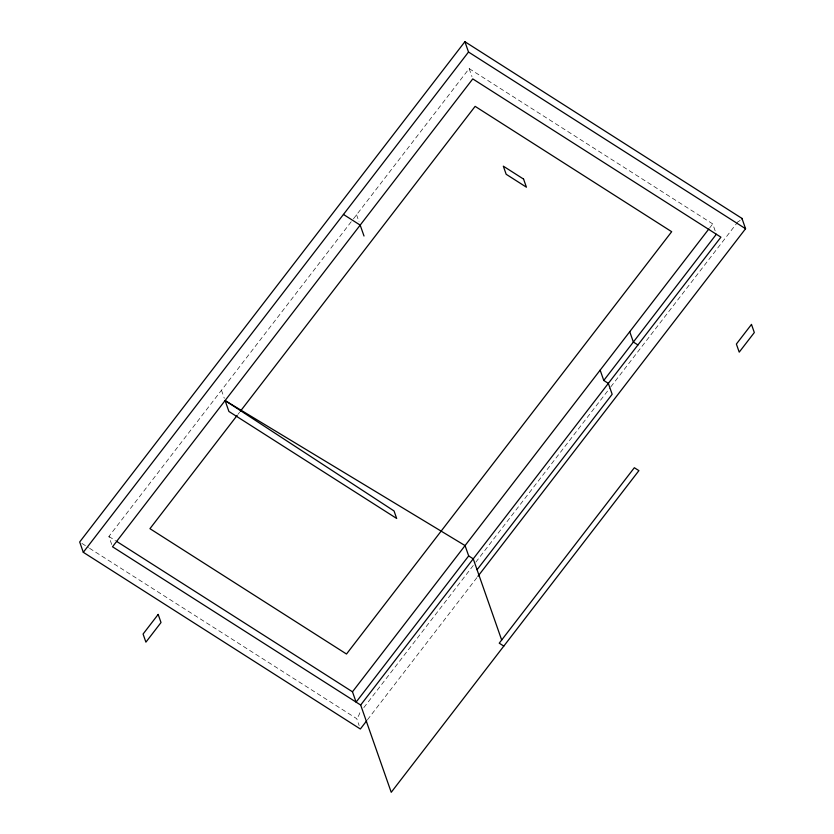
<?xml version="1.0" encoding="UTF-8"?>
<svg xmlns="http://www.w3.org/2000/svg" width="834" height="834" viewBox="0 0 834 834"><rect width="100%" height="100%" fill="white"/><g stroke="black" fill="none" stroke-linecap="round" stroke-linejoin="round"><path stroke-width="0.63" stroke-dasharray="4.17 3.13" d="M111.704 544.477L108.9 536.45L352.594 219.947M353.397 218.915L469.156 68.586L712.736 223.929L715.551 231.956M237.982 414.342L239.577 412.277M709.578 228.036L712.736 223.929M363.843 707.586L475.036 563.179M475.828 562.158L610.05 387.831M610.842 386.809L737.923 221.771M367.502 719.721L477.111 577.368M108.9 536.45L115.478 540.651M81.868 543.382L88.446 547.573M89.54 548.272L356.733 718.679L359.152 725.559M469.156 68.586L471.961 76.613M356.566 214.786L358.985 221.677M221.479 390.239L224.283 398.277M359.871 712.747A8.309 2.794 -57.5 0 1 356.733 718.679M740.165 220.291A8.621 2.898 -57.5 0 1 738.205 221.656"/><path stroke-width="1.25" d="M477.903 576.336L745.565 228.725L741.958 218.393L464.892 41.7L79.678 541.985L83.296 552.306L360.351 728.999L366.71 720.753M83.296 552.306L468.51 52.031L464.892 41.7M237.19 415.363L149.953 528.673L346.496 654.023L671.683 231.706L475.13 106.356L240.369 411.245M225.097 400.57L394.044 510.961L396.671 518.467L228.912 411.475L225.097 400.57L465.059 545.582L468.677 555.913L356.097 702.124L352.48 691.793L708.785 229.058M477.069 569.737L612.166 394.284L608.34 383.379L603.774 380.46L716.354 234.25M360.663 705.032L720.92 237.169L472.763 78.907L112.507 546.77L360.663 705.032L391.229 792.3L638.907 470.637L634.33 467.728L499.232 643.181L503.809 646.089M468.51 52.031L745.565 228.725M637.937 344.953L633.36 342.034L629.743 331.703M343.452 214.442L360.184 225.117L364.01 236.022M468.677 555.913L473.243 558.832L501.682 640.032M116.572 541.349L352.48 691.793M600.157 370.14L603.774 380.46M741.958 218.393A8.621 2.898 -57.5 0 1 741.593 218.81M158.168 614.429L143.073 634.038L145.908 642.149L161.014 622.529L158.168 614.429M751.486 324.436L736.38 344.046L739.216 352.146L754.322 332.537L751.486 324.436M523.575 179.091L503.329 166.174L506.165 174.275L526.421 187.191L523.575 179.091"/></g></svg>
